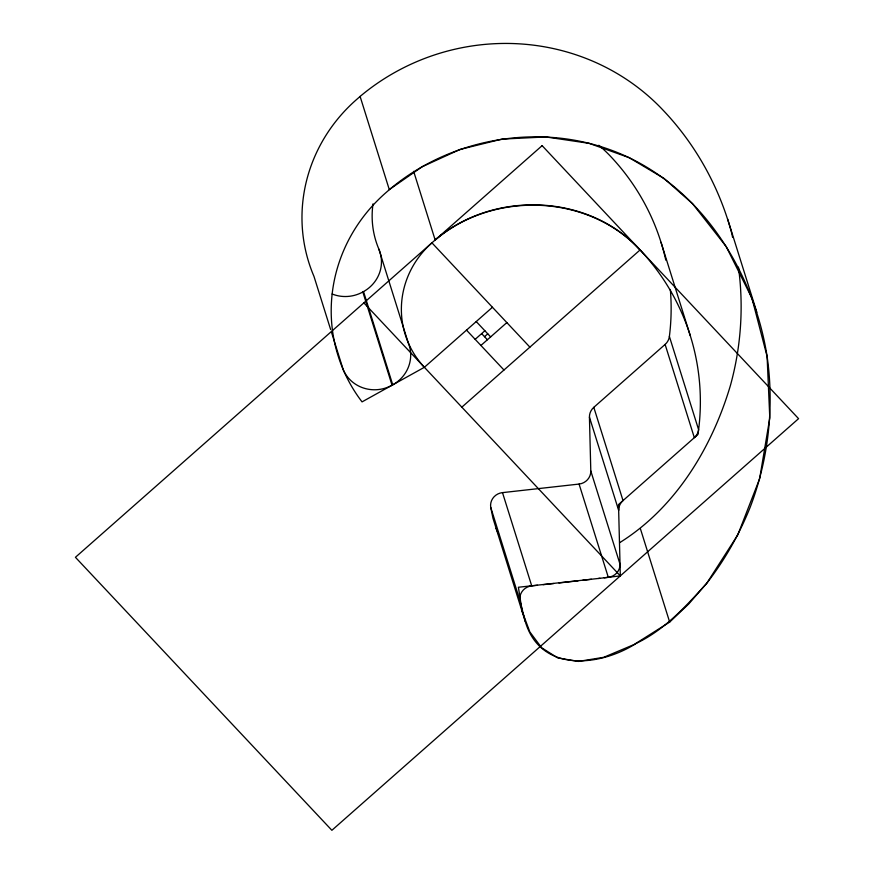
<?xml version="1.0" encoding="UTF-8"?>
<svg xmlns="http://www.w3.org/2000/svg" width="874" height="874" viewBox="0 0 874 874"><rect width="100%" height="100%" fill="white"/><g stroke="black" fill="none" stroke-linecap="round" stroke-linejoin="round"><path stroke-width="1.31" d="M670.325 289.48A239.378 229.753 -17.4 0 1 669.386 336.457A13.055 12.531 -17.4 0 1 665.114 344.432L593.807 407.339A13.055 12.531 -17.4 0 0 589.437 417.138L590.802 470.977A13.055 12.531 -17.4 0 1 579.08 484.065L502.495 492.63A13.055 12.531 -17.4 0 0 490.729 507.368L492.969 518.238L525.274 621.556C540.536 673.002 599.684 666.807 636.338 643.33C664.863 629.684 685.904 606.283 706.793 583.22C724.666 560.136 739.131 534.637 750.056 507.576C768.421 459.648 774.43 407.24 767.099 356.417C753.301 267.772 696.545 180.667 609.67 149.585C536.177 123.016 449.892 138.857 390.11 189.013L385.303 193.209A161.81 155.299 -17.4 0 0 362.044 401.876L424.382 367.288L492.433 307.266M619.753 542.612C675.613 507.805 712.004 447.554 730.424 385.467A314.858 302.207 -17.4 0 0 738.443 267.138M599.979 578.293L518.402 587.252L522.171 611.418L529.841 631.913L541.618 647.743L557.71 657.914L578.359 661.432L603.748 657.303L634.12 644.52L669.67 622.102L688.788 603.901L706.793 583.22L737.82 534.833L759.637 478.712L769.797 417.925L767.099 356.417L751.957 298.198L726.196 246.588L692.547 203.686L664.032 178.427L629.16 157.659L589.098 143.336L545.846 136.945L501.938 139.108L460.008 149.454L422.251 166.694L390.11 189.013M732.576 237.302L731.778 233.424C719.51 187.582 696.032 144.887 663.322 110.441A218.391 209.618 -17.4 0 0 360.886 95.769L356.079 99.964A161.81 155.299 -17.4 0 0 313.984 276.413L330.634 329.509M475.161 339.331L484.873 330.754M484.524 336.687L487.758 333.824M480.918 345.47L506.844 322.593M461.843 407.164L640.085 249.942C588.268 193.132 492.728 190.237 435.165 239.989L413.653 171.348M435.165 239.989C493.133 190.652 587.809 193.558 640.096 249.931A239.378 229.753 -17.4 0 1 697.955 434.487L618.519 504.56L620.322 575.879L598.504 578.468M332.131 294.003A34.818 33.42 -17.4 0 0 362.83 291.982L363.518 291.599A34.818 33.42 -17.4 0 0 378.901 249.199A91.388 87.717 -17.4 0 1 373.023 203.861M604.163 577.801L608.304 577.31A13.055 12.531 -17.4 0 0 620.027 564.222L590.802 470.977M582.641 580.303L591.447 579.287M578.118 580.828L558.912 582.969M543.093 584.684L553.788 583.526M525.274 621.556L519.954 600.613A13.055 12.531 -17.4 0 1 531.72 585.875L537.488 585.274M529.895 347.142L431.931 242.841A91.388 87.717 -17.4 0 0 424.382 367.288M476.232 321.556L490.642 336.894M481.64 333.617L487.397 339.746M466.508 330.132L503.97 370.008M363.868 302.874L620.322 575.879M496.05 528.311L498.519 534.047M727.616 219.003L756.829 312.247M661.028 242.317L690.241 335.561M669.386 336.457L698.61 429.702A13.055 12.531 -17.4 0 1 694.338 437.677L665.114 344.432M640.445 528.857L669.67 622.102M593.807 407.339L623.02 500.584A13.055 12.531 -17.4 0 0 618.661 510.383L589.437 417.138M579.08 484.065L608.304 577.31M502.495 492.63L531.72 585.875M490.729 507.368L519.954 600.613M360.099 96.424L389.312 189.669M378.901 249.199L408.125 342.444A34.818 33.42 -17.4 0 1 392.743 384.844L363.518 291.599M362.83 291.982L392.055 385.226A34.818 33.42 -17.4 0 1 343.209 369.658L331.443 332.098M598.799 145.259A147.979 142.036 -17.4 0 1 610.882 156.686A239.378 229.753 -17.4 0 1 665.813 260.179M542.12 145.652L75.426 557.295L331.88 830.3L798.574 418.657L542.12 145.652"/></g></svg>
